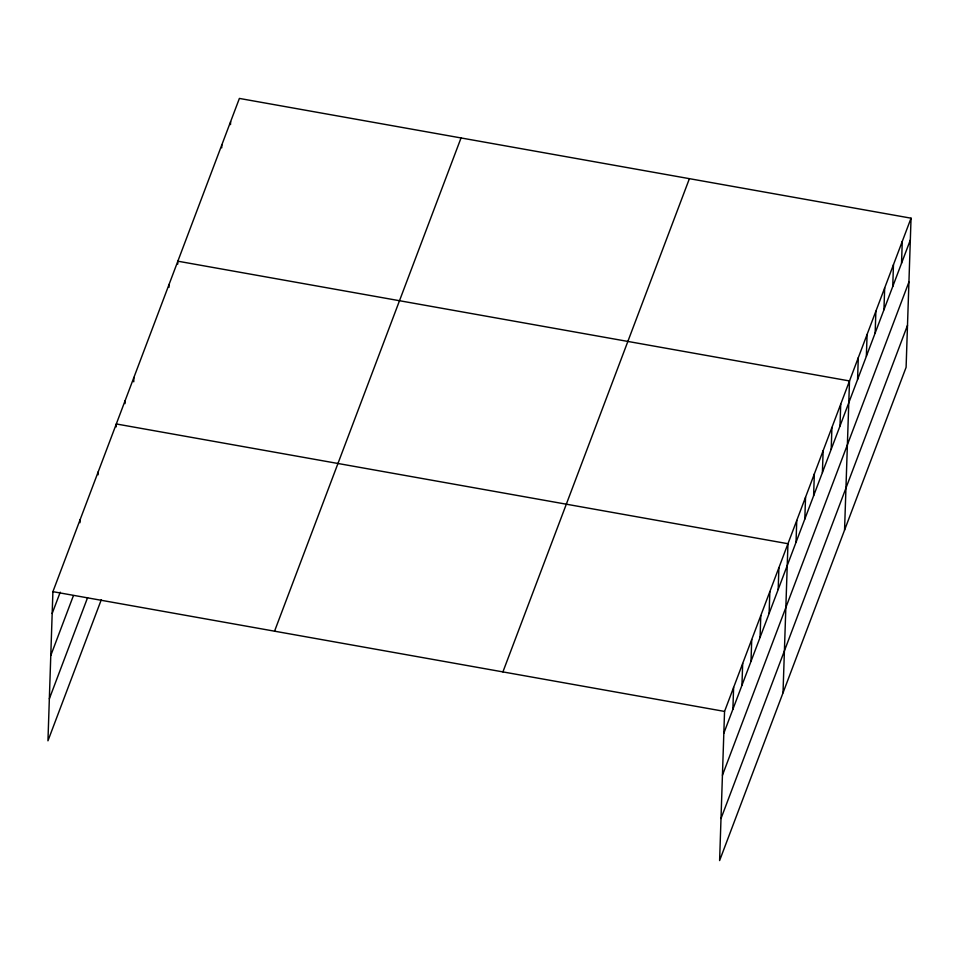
<?xml version="1.0" encoding="UTF-8"?>
<svg xmlns="http://www.w3.org/2000/svg" width="959" height="959" viewBox="0 0 959 959"><rect width="100%" height="100%" fill="white"/><g stroke="black" fill="none" stroke-linecap="round" stroke-linejoin="round"><path stroke-width="1.44" d="M911.05 218.184L724.548 711.422L719.61 860.571L906.099 367.333L911.05 218.184L239.39 98.429L52.901 591.667L47.95 740.816L101.294 599.735M79.981 522.703L80.076 519.79M98.094 474.789L98.19 471.876M116.207 426.875L116.303 423.962L787.962 543.717L783.012 692.866M125.006 403.619L125.102 400.718M133.745 381.826L133.888 377.462M168.964 287.364L169.06 284.451M177.751 264.109L177.847 261.196L849.506 380.951L844.555 530.099M221.709 147.842L221.805 144.941M230.508 124.598L230.604 121.685M732.892 709.288L733.611 687.459M741.942 685.325L742.674 663.508M751.005 661.374L751.724 639.545M760.067 637.411L760.787 615.594M769.118 613.46L769.849 591.631M778.181 589.497L778.9 567.68M796.03 542.291L796.749 520.473M804.817 519.035L805.548 497.218M813.616 495.791L814.335 473.962M822.402 472.535L823.134 450.718M831.201 449.28L831.921 427.462M839.988 426.036L840.719 404.207M857.574 379.524L858.293 357.707M866.361 356.268L867.092 334.451M875.159 333.025L875.879 311.196M883.946 309.769L884.678 287.952M892.745 286.513L893.464 264.696M901.532 263.269L902.263 241.44M52.17 613.484L60.225 592.194M50.779 655.5L73.423 595.611M49.341 698.799L87.593 597.637M274.55 631.19L461.039 137.952M502.912 671.899L689.401 178.674M723.829 733.239L910.331 240.014M722.439 775.256L908.928 282.03M721 818.554L907.502 325.317M52.901 591.667L724.548 711.422"/></g></svg>
